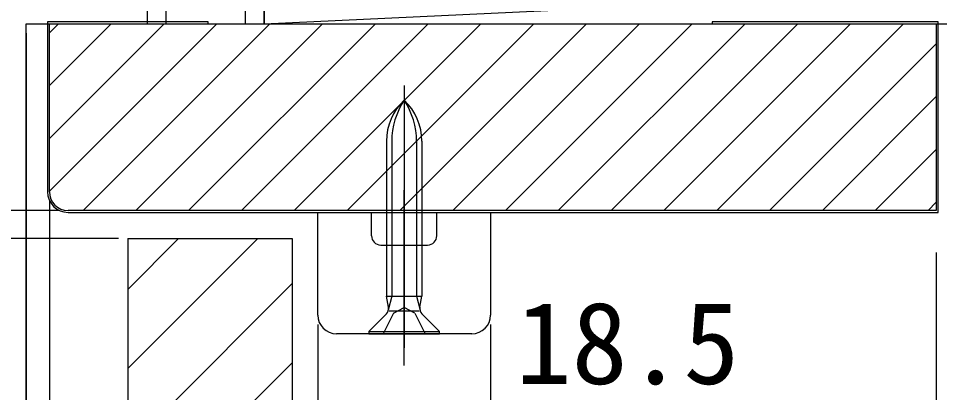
# Model space of a CAD drawing. Units: millimetres, scale not verified. Extents: x -525 to 525, y -783 to 779.
# Drawn here: x -400.3 to -301.7, y 446 to 486 of the extents above; entities that cross this region are included whole.
import ezdxf
from ezdxf.enums import TextEntityAlignment as Align

# ---------------------------------------------------------------- set-up
doc = ezdxf.new("R2010")
doc.units = ezdxf.units.MM
doc.header["$LTSCALE"] = 4
for name, color, linetype in [('0-4_YKK_12', 2, 'Continuous'), ('0-5_YKK_13', 4, 'Continuous'), ('0-7_YKK_D', 6, 'Continuous'), ('0-9_YSS_K', 3, 'Continuous'), ('0-A_YSS_KE', 3, 'Continuous')]:
    doc.layers.add(name, color=color, linetype=linetype)
doc.styles.add('ＭＳ ゴシック', font='')
doc.styles.get('ＭＳ ゴシック').set_extended_font_data('MS Gothic')

msp = doc.modelspace()

# ---------------------------------------------------------------- linework, layer by layer
at = {"layer": '0-4_YKK_12'}
for p, q in [((-399.513, 258.476), (-399.513, 485.476)), ((-399.513, 485.476), (-301.513, 485.476)), ((-388.613, 462.476), (-388.613, 366.476)), ((-388.613, 462.476), (-371.013, 462.476)), ((-388.613, 457.03), (-383.168, 462.476)), ((-388.613, 448.545), (-374.683, 462.476)), ((-371.013, 462.476), (-371.013, 366.476)), ((-388.613, 440.06), (-371.013, 457.66)), ((-388.613, 431.575), (-371.013, 449.175))]:
    msp.add_line(p, q, dxfattribs=at)
at = {"layer": '0-5_YKK_13'}
for p, q in [((-359.013, 478.874), (-359.013, 450.766)), ((-360.913, 472.895), (-360.913, 456.313)), ((-360.338, 472.895), (-360.338, 456.313)), ((-357.688, 472.895), (-357.688, 456.313)), ((-357.113, 472.895), (-357.113, 456.313)), ((-359.013, 448.887), (-359.013, 467.66)), ((-368.263, 454.276), (-368.263, 465.276)), ((-368.263, 465.276), (-362.513, 465.276)), ((-362.513, 462.776), (-362.513, 465.276)), ((-355.513, 462.776), (-355.513, 465.276)), ((-361.513, 461.776), (-356.513, 461.776)), ((-360.913, 456.313), (-357.113, 456.313)), ((-360.699, 455.125), (-360.913, 456.313)), ((-360.338, 456.313), (-360.71, 454.793)), ((-357.688, 456.313), (-357.316, 454.793)), ((-357.327, 455.125), (-357.113, 456.313)), ((-360.158, 454.492), (-359.013, 455.101)), ((-357.868, 454.492), (-359.013, 455.101)), ((-360.921, 454.417), (-362.813, 452.526)), ((-360.158, 454.492), (-361.263, 452.276)), ((-357.401, 454.713), (-360.626, 454.713)), ((-357.868, 454.492), (-356.763, 452.276)), ((-357.105, 454.417), (-355.213, 452.526)), ((-351.763, 452.276), (-366.263, 452.276)), ((-362.813, 452.526), (-355.213, 452.526)), ((-355.213, 452.276), (-355.213, 452.526))]:
    msp.add_line(p, q, dxfattribs=at)
for points in [[(-355.513, 465.276), (-349.763, 465.276), (-349.763, 454.276)], [(-362.813, 452.526), (-362.813, 452.276), (-355.213, 452.276)]]:
    msp.add_lwpolyline(points, dxfattribs=at)
for centre, radius, start, end in [((-354.913, 472.895), 6, 133.10467, 180), ((-352.434, 472.895), 7.904, 146.3423, 180), ((-363.113, 472.895), 6, 0, 46.89533), ((-365.592, 472.895), 7.904, 0, 33.6577), ((-361.513, 462.776), 1, 180, 270), ((-356.513, 462.776), 1, 270, 0), ((-361.487, 454.983), 0.8, 315, 10.18663), ((-356.539, 454.983), 0.8, 169.81337, 225), ((-366.263, 454.276), 2, 180, 270), ((-351.763, 454.276), 2, 270, 0)]:
    msp.add_arc(centre, radius, start, end, dxfattribs=at)
at = {"layer": '0-7_YKK_D'}
for p, q in [((-399.513, 484.476), (-399.513, 371.276)), ((-399.513, 484.476), (-399.513, 351.276)), ((-397.013, 466.476), (-397.013, 441.276)), ((-396.013, 465.476), (-451.093, 465.476)), ((-396.013, 465.476), (-451.093, 465.476)), ((-389.613, 462.476), (-451.093, 462.476)), ((-397.013, 462.476), (-397.013, 371.276)), ((-397.013, 462.476), (-397.013, 371.276)), ((-302.013, 460.976), (-302.013, 371.276)), ((-302.013, 460.976), (-302.013, 371.276)), ((-368.263, 453.276), (-368.263, 441.264)), ((-349.763, 453.276), (-349.763, 441.264))]:
    msp.add_line(p, q, dxfattribs=at)
at = {"layer": '0-9_YSS_K'}
for p, q in [((-386.513, 485.476), (-386.513, 546.054)), ((-384.513, 485.476), (-384.513, 546.054)), ((-376.013, 485.476), (-376.013, 546.054)), ((-374.013, 485.476), (-374.013, 546.054)), ((-374.013, 485.476), (-269.013, 490.476)), ((-397.013, 484.503), (-396.04, 485.476)), ((-397.013, 478.846), (-390.383, 485.476)), ((-397.013, 473.189), (-384.727, 485.476)), ((-397.013, 467.532), (-379.07, 485.476)), ((-393.413, 465.476), (-373.413, 485.476)), ((-387.756, 465.476), (-367.756, 485.476)), ((-386.513, 485.476), (-374.013, 485.476)), ((-382.099, 465.476), (-362.099, 485.476)), ((-376.442, 465.476), (-356.442, 485.476)), ((-370.785, 465.476), (-350.785, 485.476)), ((-365.129, 465.476), (-345.129, 485.476)), ((-359.472, 465.476), (-339.472, 485.476)), ((-353.815, 465.476), (-333.815, 485.476)), ((-348.158, 465.476), (-328.158, 485.476)), ((-342.501, 465.476), (-322.501, 485.476)), ((-336.844, 465.476), (-316.844, 485.476)), ((-331.187, 465.476), (-311.187, 485.476)), ((-325.531, 465.476), (-305.531, 485.476)), ((-319.874, 465.476), (-302.013, 483.336)), ((-314.217, 465.476), (-302.013, 477.679)), ((-308.56, 465.476), (-302.013, 472.023)), ((-302.903, 465.476), (-302.013, 466.366))]:
    msp.add_line(p, q, dxfattribs=at)
msp.add_lwpolyline([(-374.013, 485.476), (-269.013, 485.476), (-269.013, 490.476), (-374.013, 490.476)], close=True, dxfattribs=at)
at = {"layer": '0-A_YSS_KE'}
for p, q in [((-397.213, 485.676), (-397.213, 467.476)), ((-380.013, 485.676), (-397.213, 485.676)), ((-397.013, 467.476), (-397.013, 485.476)), ((-380.013, 485.476), (-380.013, 485.676)), ((-326.013, 485.676), (-326.013, 485.476))]:
    msp.add_line(p, q, dxfattribs=at)
for points in [[(-397.013, 485.476), (-302.013, 485.476), (-302.013, 465.476), (-395.013, 465.476)], [(-395.013, 465.276), (-301.813, 465.276), (-301.813, 485.676), (-326.013, 485.676)]]:
    msp.add_lwpolyline(points, dxfattribs=at)
for radius in [2.2, 2]:
    msp.add_arc((-395.013, 467.476), radius, 180.00001, 269.99999, dxfattribs=at)

# ---------------------------------------------------------------- texts
at = {"layer": '0-7_YKK_D', "style": 'ＭＳ ゴシック'}
msp.add_text('18.5', height=8.798, dxfattribs=at).set_placement((-347.054, 444.264), align=Align.BOTTOM_LEFT)

doc.saveas('drawing.dxf')
